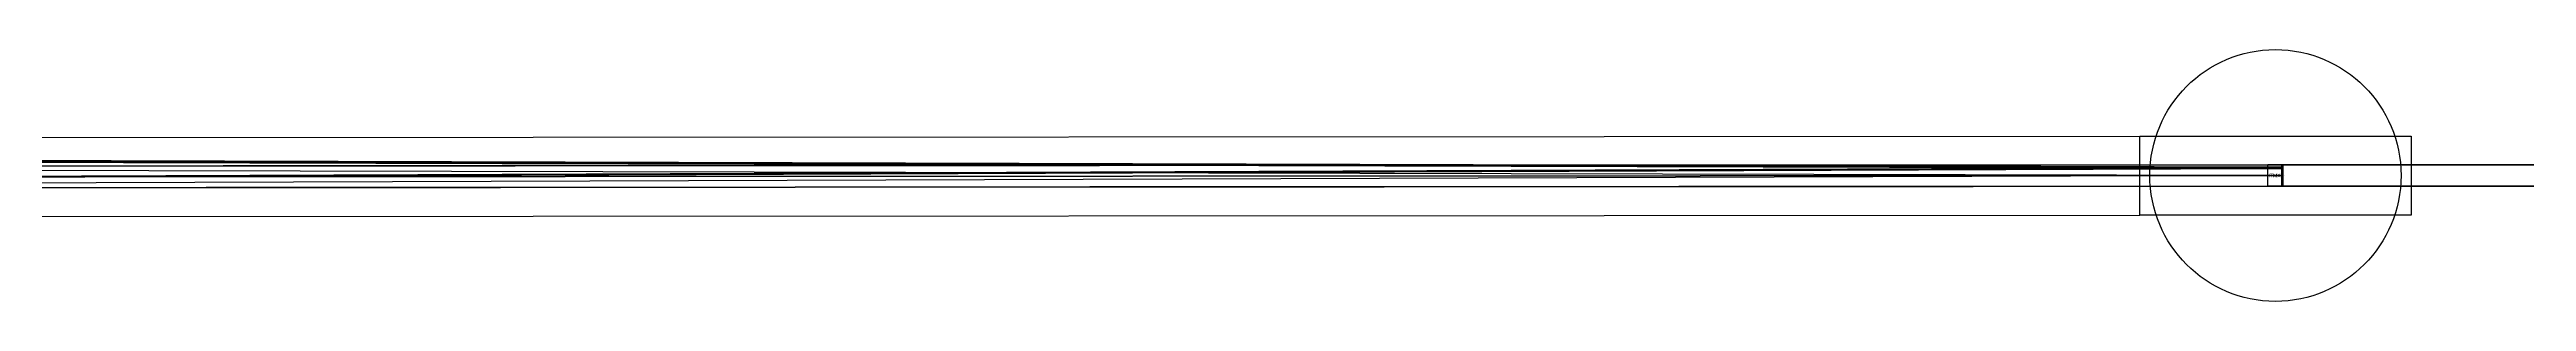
# Model space of a CAD drawing. Header units: millimetres. Extents: x 0 to 3047020, y 0 to 3043599.
# Drawn here: x 24646 to 49292, y 18967 to 21467 of the extents above; entities that cross this region are included whole.
import ezdxf

# ---------------------------------------------------------------- set-up
doc = ezdxf.new("R2010")
doc.units = ezdxf.units.MM
for name, color, linetype in [('main_beam', 1, 'Continuous'), ('main_beam_width', 6, 'Continuous'), ('Mirrors', 7, 'Continuous'), ('stray_beam', 3, 'Continuous'), ('text', 7, 'Continuous'), ('Vacuum', 7, 'Continuous')]:
    doc.layers.add(name, color=color, linetype=linetype)
doc.styles.add('VCDSTYLE03', font='txt')

msp = doc.modelspace()

# ---------------------------------------------------------------- linework, layer by layer
at = {"layer": 'main_beam', "color": 5}
for p, q in [((46719, 20217), (20450, 20201)), ((46719, 20217), (20450, 20201)), ((20450, 20201), (46719, 20217)), ((46869, 20217), (46719, 20217)), ((46719, 20217), (46869, 20217)), ((46869, 20217), (46719, 20217))]:
    msp.add_line(p, q, dxfattribs=at)
at = {"layer": 'main_beam_width', "color": 2}
for points in [[(46719, 20323), (43813, 20321), (40906, 20320), (37999, 20319), (35093, 20317), (32186, 20316), (29279, 20314), (26373, 20313), (23466, 20311), (20559, 20310)], [(46719, 20322), (43813, 20321), (40906, 20320), (37999, 20318), (35092, 20317), (32186, 20315), (29279, 20314), (26372, 20312), (23466, 20311), (20559, 20310)], [(20559, 20310), (23466, 20311), (26372, 20312), (29279, 20314), (32186, 20315), (35092, 20317), (37999, 20318), (40906, 20320), (43813, 20321), (46719, 20322)], [(46869, 20323), (46853, 20323), (46836, 20323), (46819, 20323), (46803, 20323), (46786, 20323), (46769, 20323), (46753, 20323), (46736, 20323), (46719, 20323)], [(46719, 20322), (46736, 20322), (46753, 20322), (46769, 20322), (46786, 20322), (46803, 20322), (46819, 20322), (46836, 20322), (46853, 20322), (46869, 20322)], [(46869, 20322), (46853, 20322), (46836, 20322), (46819, 20322), (46803, 20322), (46786, 20322), (46769, 20322), (46753, 20322), (46736, 20322), (46719, 20322)], [(46869, 20323), (127950, 20318), (209031, 20314), (290113, 20310), (371194, 20305), (452275, 20301), (533356, 20297), (614437, 20293), (695518, 20289), (776599, 20285), (857680, 20282), (938761, 20279), (1019842, 20276), (1100923, 20273), (1182004, 20271), (1263085, 20269), (1344167, 20267), (1425248, 20266), (1506329, 20266), (1587410, 20266)], [(1546869, 20266), (1463536, 20266), (1380203, 20267), (1296869, 20268), (1213536, 20270), (1130203, 20272), (1046869, 20275), (963536, 20278), (880203, 20281), (796869, 20285), (713536, 20288), (630203, 20292), (546869, 20296), (463536, 20300), (380203, 20305), (296869, 20309), (213536, 20314), (130203, 20318), (46869, 20323)], [(46869, 20322), (125817, 20318), (204764, 20314), (283711, 20309), (362659, 20305), (441606, 20301), (520553, 20297), (599501, 20293), (678448, 20289), (757396, 20285), (836343, 20282), (915290, 20279), (994238, 20276), (1073185, 20273), (1152132, 20271), (1231080, 20268), (1310027, 20267), (1388975, 20266), (1467922, 20265), (1546869, 20265), (1625817, 20265)], [(46719, 20111), (43788, 20109), (40857, 20107), (37927, 20105), (34996, 20103), (32065, 20101), (29134, 20099), (26203, 20097), (23272, 20095), (20342, 20093)], [(46719, 20111), (43788, 20109), (40858, 20107), (37927, 20105), (34996, 20103), (32065, 20101), (29134, 20099), (26204, 20097), (23273, 20095), (20342, 20093)], [(20342, 20093), (23273, 20095), (26203, 20097), (29134, 20099), (32065, 20101), (34996, 20103), (37927, 20105), (40858, 20107), (43788, 20109), (46719, 20111)], [(46869, 20111), (46853, 20111), (46836, 20111), (46819, 20111), (46803, 20111), (46786, 20111), (46769, 20111), (46753, 20111), (46736, 20111), (46719, 20111)], [(46719, 20111), (46736, 20111), (46753, 20111), (46769, 20111), (46786, 20111), (46803, 20111), (46819, 20111), (46836, 20111), (46853, 20111), (46869, 20111)], [(46869, 20111), (46853, 20111), (46836, 20111), (46819, 20111), (46803, 20111), (46786, 20111), (46769, 20111), (46753, 20111), (46736, 20111), (46719, 20111)], [(46869, 20111), (125817, 20116), (204764, 20120), (283711, 20124), (362659, 20129), (441606, 20133), (520553, 20137), (599501, 20141), (678448, 20145), (757396, 20148), (836343, 20152), (915290, 20155), (994238, 20158), (1073185, 20161), (1152132, 20163), (1231080, 20165), (1310027, 20167), (1388975, 20168), (1467922, 20169), (1546869, 20169), (1625817, 20169)], [(46869, 20111), (127950, 20116), (209031, 20120), (290113, 20124), (371194, 20129), (452275, 20133), (533356, 20137), (614437, 20141), (695518, 20145), (776599, 20148), (857680, 20152), (938761, 20155), (1019842, 20158), (1100923, 20161), (1182004, 20163), (1263085, 20165), (1344167, 20167), (1425248, 20168), (1506329, 20168), (1587410, 20168)], [(1546869, 20168), (1463536, 20168), (1380203, 20167), (1296869, 20166), (1213536, 20164), (1130203, 20162), (1046869, 20159), (963536, 20156), (880203, 20153), (796869, 20149), (713536, 20146), (630203, 20142), (546869, 20138), (463536, 20133), (380203, 20129), (296869, 20125), (213536, 20120), (130203, 20116), (46869, 20111)]]:
    msp.add_lwpolyline(points, dxfattribs=at)
at = {"layer": 'Mirrors', "color": 5}
for p, q in [((46719, 20107), (46719, 20327)), ((46719, 20327), (46869, 20327)), ((46854, 20327), (46854, 20107)), ((46869, 20107), (46719, 20107))]:
    msp.add_line(p, q, dxfattribs=at)
msp.add_lwpolyline([(46869, 20327), (46869, 20323), (46869, 20319), (46869, 20316), (46869, 20312), (46869, 20308), (46869, 20304), (46869, 20300), (46869, 20297), (46869, 20293), (46869, 20289), (46869, 20285), (46869, 20281), (46869, 20278), (46869, 20274), (46869, 20270), (46869, 20266), (46869, 20262), (46869, 20259), (46869, 20255), (46869, 20251), (46869, 20247), (46869, 20243), (46869, 20240), (46869, 20236), (46869, 20232), (46869, 20228), (46869, 20225), (46869, 20221), (46869, 20217), (46869, 20213), (46869, 20209), (46869, 20206), (46869, 20202), (46869, 20198), (46869, 20194), (46869, 20190), (46869, 20187), (46869, 20183), (46869, 20179), (46869, 20175), (46869, 20171), (46869, 20168), (46869, 20164), (46869, 20160), (46869, 20156), (46869, 20152), (46869, 20149), (46869, 20145), (46869, 20141), (46869, 20137), (46869, 20133), (46869, 20130), (46869, 20126), (46869, 20122), (46869, 20118), (46869, 20115), (46869, 20111), (46869, 20107)], dxfattribs=at)
at = {"layer": 'stray_beam', "color": 5}
for p, q in [((46719, 20300), (15766, 20390)), ((46719, 20300), (15766, 20390)), ((46719, 20296), (15766, 20383)), ((46719, 20290), (15766, 20377)), ((46719, 20290), (15766, 20377)), ((46719, 20216), (20377, 20128)), ((46719, 20216), (20377, 20128)), ((20435, 20186), (46719, 20285)), ((20437, 20188), (46719, 20289)), ((20437, 20188), (46719, 20289)), ((20444, 20195), (46719, 20296)), ((20445, 20196), (46719, 20300)), ((20445, 20196), (46719, 20300)), ((46719, 20286), (20500, 20357)), ((46719, 20217), (20523, 20274)), ((46869, 20300), (46719, 20300)), ((46719, 20300), (46869, 20300)), ((46869, 20300), (46719, 20300)), ((46719, 20300), (46869, 20300)), ((46869, 20296), (46719, 20296)), ((46719, 20296), (46869, 20296)), ((46869, 20290), (46719, 20290)), ((46719, 20289), (46869, 20290)), ((46869, 20290), (46719, 20290)), ((46719, 20289), (46869, 20290)), ((46869, 20286), (46719, 20286)), ((46719, 20285), (46869, 20286)), ((46719, 20217), (46869, 20217)), ((46869, 20217), (46719, 20216)), ((46869, 20217), (46719, 20216)), ((46719, 20217), (46869, 20217))]:
    msp.add_line(p, q, dxfattribs=at)
at = {"layer": 'Vacuum', "color": 5}
for p, q in [((21240, 20591), (45444, 20609)), ((21240, 19806), (45444, 19824))]:
    msp.add_line(p, q, dxfattribs=at)
msp.add_lwpolyline([(45444, 20609), (48144, 20609), (48144, 19824), (45444, 19824), (45444, 20609)], dxfattribs=at)
msp.add_circle((46794, 20217), 1250, dxfattribs=at)

# ---------------------------------------------------------------- texts
at = {"layer": 'text', "color": 5, "style": 'VCDSTYLE03', "width": 0.98}
for s, height, p in [('BS:t1 P=6.19E-02 ', 1, (46709, 20301)), ('BS:t1 P=3.09E-02 ', 1, (46709, 20301)), ('BS:t1 P=3.12E-02 ', 1, (46709, 20297)), ('BS:r2 P=6.19E-02 ', 1, (46709, 20290)), ('BS:r2 P=3.09E-02 ', 1, (46709, 20290)), ('BS:r2 P=3.12E-02 ', 1, (46709, 20286)), ('BS:t1 P=2.50E+02 ', 1, (46709, 20218)), ('ITMX:s2 P=6.16E-02 ', 1, (46729, 20299)), ('ITMX:s2 P=3.08E-02 ', 1, (46729, 20299)), ('ITMX:s2 P=3.11E-02 ', 1, (46729, 20295)), ('ITMX:s2 P=6.16E-02 ', 1, (46729, 20289)), ('ITMX:s2 P=3.08E-02 ', 1, (46729, 20289)), ('ITMX:s2 P=3.11E-02 ', 1, (46729, 20285)), ('ITMX', 37.5, (46725, 20198)), ('ITMX:s1 P=5.00E+02 ', 1, (46729, 20216)), ('ITMX:s2 P=2.49E+02 ', 1, (46729, 20216)), ('ITMX:s3 P=2.48E-01 ', 1, (46729, 20215)), ('ITMX:s4 P=1.24E-01 ', 1, (46729, 20215)), ('ITMX:s1 P=6.19E-02 ', 1, (46859, 20301)), ('ITMX:s1 P=3.09E-02 ', 1, (46859, 20301)), ('ITMX:s1 P=3.12E-02 ', 1, (46859, 20297)), ('ITMX:s1 P=6.19E-02 ', 1, (46859, 20291)), ('ITMX:s1 P=3.09E-02 ', 1, (46859, 20291)), ('ITMX:s1 P=3.12E-02 ', 1, (46859, 20287)), ('ITMX:s2 P=2.50E-01 ', 1, (46859, 20218)), ('ITMX:s1 P=2.50E+02 ', 1, (46859, 20218)), ('ITMX:s3 P=1.24E-01 ', 1, (46859, 20218)), ('Beam P=1.25E+05 ', 1, (46879, 20216))]:
    msp.add_text(s, height=height, dxfattribs=at).set_placement(p)

doc.saveas('drawing.dxf')
